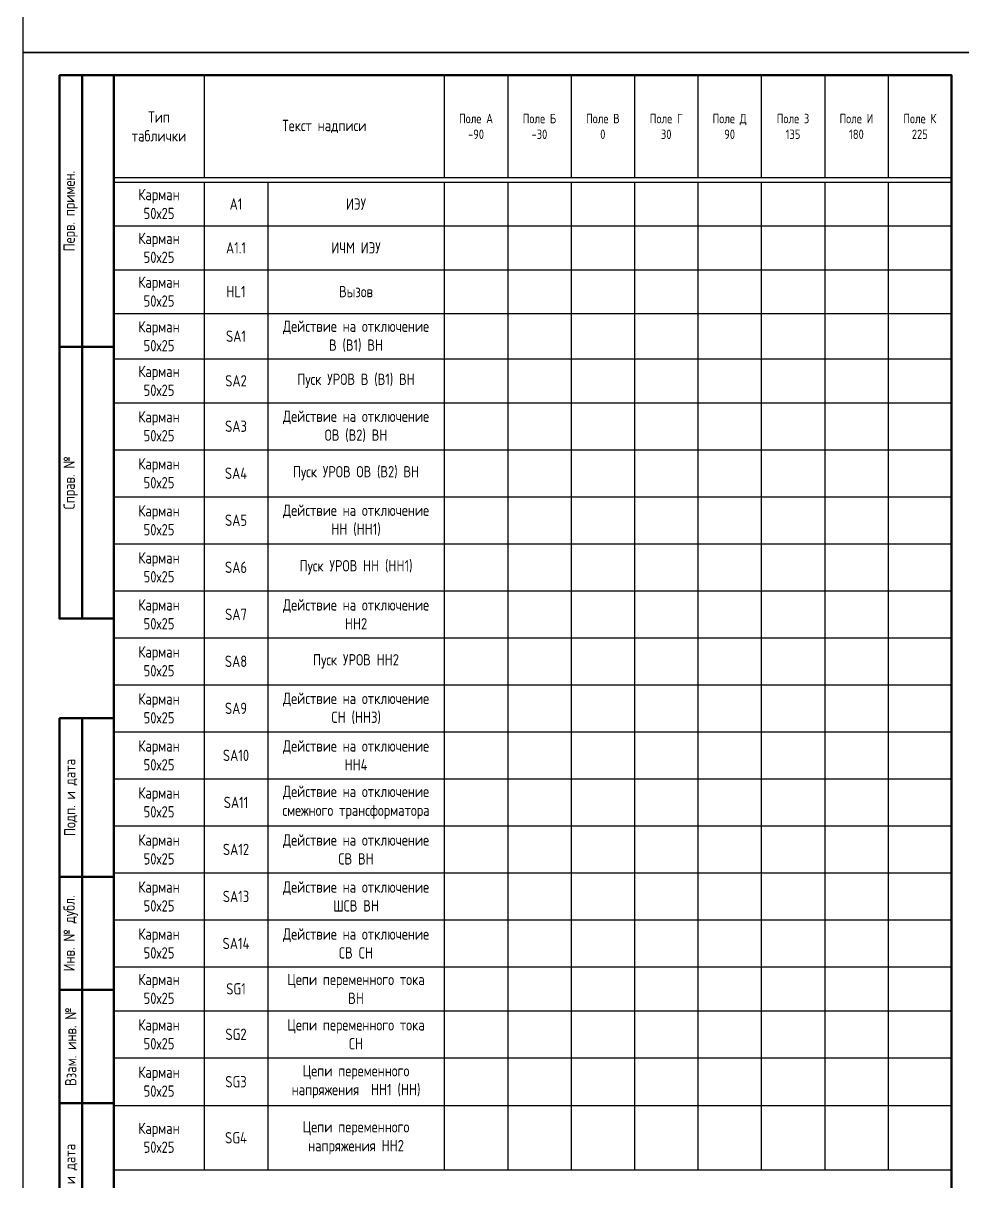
# Model space of a CAD drawing. Header units: millimetres. Extents: x -1036 to 3564, y -90 to 586.
# Drawn here: x -840 to -632.5, y 47.6 to 303.5 of the extents above; entities that cross this region are included whole.
import ezdxf

# ---------------------------------------------------------------- set-up
doc = ezdxf.new("R2010")
doc.units = ezdxf.units.MM
doc.styles.add('Gost_type_A', font='GOST_0.TTF')

# ---------------------------------------------------------------- blocks, each defined once
blk = doc.blocks.new('Штамп левый верхний')
at = {"lineweight": 50}
for points in [[(-12, 0), (-7, 0), (-7, -60), (-12, -60)], [(-7, 0), (0, 0), (0, -60), (-7, -60)], [(-12, -60), (-7, -60), (-7, -120), (-12, -120)], [(-7, -60), (0, -60), (0, -120), (-7, -120)]]:
    blk.add_lwpolyline(points, close=True, dxfattribs=at)
at = {"char_height": 2.5, "width": 60, "attachment_point": 5, "rotation": 90, "style": 'Gost_type_A'}
for s, insert in [('Перв. примен.', (-9.5, -30)), ('Справ. №', (-9.5, -90))]:
    blk.add_mtext(s, dxfattribs=dict(at, insert=insert))
blk = doc.blocks.new('Штамп левый нижний')
at = {"lineweight": 50}
for points in [[(-12, 145), (-7, 145), (-7, 110), (-12, 110)], [(-7, 145), (0, 145), (0, 110), (-7, 110)], [(-12, 110), (-7, 110), (-7, 85), (-12, 85)], [(-7, 110), (0, 110), (0, 85), (-7, 85)], [(-12, 85), (-7, 85), (-7, 60), (-12, 60)], [(-7, 85), (0, 85), (0, 60), (-7, 60)], [(-12, 60), (-7, 60), (-7, 25), (-12, 25)], [(-7, 60), (0, 60), (0, 25), (-7, 25)], [(-12, 25), (-7, 25), (-7, 0), (-12, 0)], [(-7, 25), (0, 25), (0, 0), (-7, 0)]]:
    blk.add_lwpolyline(points, close=True, dxfattribs=at)
at = {"char_height": 2.5, "attachment_point": 5, "rotation": 90, "style": 'Gost_type_A'}
for s, insert, width in [('Подп. и дата', (-9.5, 127.5), 35), ('Инв. № дубл.', (-9.5, 97.5), 25), ('Взам. инв. №', (-9.5, 72.5), 25), ('Подп. и дата', (-9.5, 42.5), 35), ('Инв. N подл.', (-9.5, 12.5), 25)]:
    blk.add_mtext(s, dxfattribs=dict(at, insert=insert, width=width))
blk = doc.blocks.new('Формат_А4')
blk.add_lwpolyline([(0, 297), (0, 0), (-210, 0), (-210, 297)], close=True)
at = {"lineweight": 50}
blk.add_lwpolyline([(-190, 292), (-5, 292), (-5, 5), (-190, 5)], close=True, dxfattribs=at)
blk = doc.blocks.new('*T24')
at = {"color": 0, "linetype": 'ByBlock', "lineweight": -2, "transparency": 16777216}
for p, q in [((0, 0), (185, 0)), ((0, 0), (0, -241.72)), ((20, 0), (20, -22.61)), ((73, 0), (73, -22.61)), ((87, 0), (87, -22.61)), ((101, 0), (101, -22.61)), ((115, 0), (115, -22.61)), ((129, 0), (129, -22.61)), ((143, 0), (143, -22.61)), ((157, 0), (157, -22.61)), ((171, 0), (171, -22.61)), ((185, 0), (185, -241.72)), ((210, 0), (395, 0)), ((210, 0), (210, -52.71)), ((230, 0), (230, -22.61)), ((283, 0), (283, -22.61)), ((297, 0), (297, -22.61)), ((311, 0), (311, -22.61)), ((325, 0), (325, -22.61)), ((339, 0), (339, -22.61)), ((353, 0), (353, -22.61)), ((367, 0), (367, -22.61)), ((381, 0), (381, -22.61)), ((395, 0), (395, -52.71)), ((0, -22.61), (185, -22.61)), ((210, -22.61), (395, -22.61)), ((0, -23.61), (185, -23.61)), ((20, -23.61), (20, -241.72)), ((34, -23.61), (34, -241.72)), ((73, -23.61), (73, -241.72)), ((87, -23.61), (87, -241.72)), ((101, -23.61), (101, -241.72)), ((115, -23.61), (115, -241.72)), ((129, -23.61), (129, -241.72)), ((143, -23.61), (143, -241.72)), ((157, -23.61), (157, -241.72)), ((171, -23.61), (171, -241.72)), ((210, -23.61), (395, -23.61)), ((230, -23.61), (230, -52.71)), ((244, -23.61), (244, -52.71)), ((283, -23.61), (283, -52.71)), ((297, -23.61), (297, -52.71)), ((311, -23.61), (311, -52.71)), ((325, -23.61), (325, -52.71)), ((339, -23.61), (339, -52.71)), ((353, -23.61), (353, -52.71)), ((367, -23.61), (367, -52.71)), ((381, -23.61), (381, -52.71)), ((0, -33.28), (185, -33.28)), ((210, -38.34), (395, -38.34)), ((0, -42.95), (185, -42.95)), ((0, -52.62), (185, -52.62)), ((210, -52.71), (395, -52.71)), ((0, -62.64), (185, -62.64)), ((0, -72.31), (185, -72.31)), ((0, -82.7), (185, -82.7)), ((0, -93.08), (185, -93.08)), ((0, -103.46), (185, -103.46)), ((0, -113.85), (185, -113.85)), ((0, -124.23), (185, -124.23)), ((0, -134.61), (185, -134.61)), ((0, -145), (185, -145)), ((0, -155.38), (185, -155.38)), ((0, -165.76), (185, -165.76)), ((0, -176.15), (185, -176.15)), ((0, -186.53), (185, -186.53)), ((0, -196.91), (185, -196.91)), ((0, -206.58), (185, -206.58)), ((0, -216.97), (185, -216.97)), ((0, -227.53), (185, -227.53)), ((0, -241.72), (185, -241.72))]:
    blk.add_line(p, q, dxfattribs=at)
at = {"color": 0, "transparency": 16777216, "char_height": 2.5, "attachment_point": 5, "style": 'Gost_type_A'}
for s, insert, width in [('Тип таблички', (10, -11.3), 17), ('Текст надписи', (46.5, -11.3), 50), ('{\\H0.83333x;\\C256;Поле А \\P-90}', (80, -11.3), 11), ('{\\H0.83333x;\\C256;Поле Б\\P-30}', (94, -11.3), 11), ('{\\H0.83333x;\\C256;Поле В\\P0}', (108, -11.3), 11), ('{\\H0.83333x;\\C256;Поле Г\\P30}', (122, -11.3), 11), ('{\\H0.83333x;\\C256;Поле Д\\P90}', (136, -11.3), 11), ('{\\H0.83333x;\\C256;Поле З\\P135}', (150, -11.3), 11), ('{\\H0.83333x;\\C256;Поле И\\P180}', (164, -11.3), 11), ('{\\H0.83333x;\\C256;Поле К\\P225}', (178, -11.3), 11), ('Тип таблички', (220, -11.3), 17), ('Текст надписи', (256.5, -11.3), 50), ('{\\H0.83333x;\\C256;Поле А \\P-90}', (290, -11.3), 11), ('{\\H0.83333x;\\C256;Поле Б\\P-30}', (304, -11.3), 11), ('{\\H0.83333x;\\C256;Поле В\\P0}', (318, -11.3), 11), ('{\\H0.83333x;\\C256;Поле Г\\P30}', (332, -11.3), 11), ('{\\H0.83333x;\\C256;Поле Д\\P90}', (346, -11.3), 11), ('{\\H0.83333x;\\C256;Поле З\\P135}', (360, -11.3), 11), ('{\\H0.83333x;\\C256;Поле И\\P180}', (374, -11.3), 11), ('{\\H0.83333x;\\C256;Поле К\\P225}', (388, -11.3), 11), ('Карман\\P50х25', (10, -28.44), 17), ('A1', (27, -28.44), 11), ('ИЭУ', (53.5, -28.44), 36), ('Карман\\P50х25', (220, -30.97), 17), ('{\\C256;Цепи переменного напряжения  СН (НН3) }', (263.5, -30.97), 36), ('SG5', (237, -30.97), 11), ('Карман\\P50х25', (10, -38.11), 17), ('A1.1', (27, -38.11), 11), ('ИЧМ ИЭУ', (53.5, -38.11), 36), ('Карман\\P50х25', (220, -45.52), 17), ('{\\C256;Цепи переменного напряжения НН4}', (263.5, -45.52), 36), ('Карман\\P50х25', (10, -47.78), 17), ('SG6', (237, -45.52), 11), ('HL1', (27, -47.78), 11), ('Вызов', (53.5, -47.78), 36), ('Карман\\P50х25', (10, -57.63), 17), ('Действие на отключение\\PВ (В1) ВН', (53.5, -57.63), 36), ('SA1', (27, -57.63), 11), ('Карман\\P50х25', (10, -67.48), 17), ('SA2', (27, -67.48), 11), ('Пуск УРОВ В (В1) ВН', (53.5, -67.48), 36), ('Карман\\P50х25', (10, -77.51), 17), ('Действие на отключение\\PОВ (В2) ВН', (53.5, -77.51), 36), ('SA3', (27, -77.51), 11), ('Карман\\P50х25', (10, -87.89), 17), ('SA4', (27, -87.89), 11), ('Пуск УРОВ ОВ (В2) ВН', (53.5, -87.89), 36), ('Карман\\P50х25', (10, -98.27), 17), ('SA5', (27, -98.27), 11), ('Действие на отключение\\PНН (НН1)', (53.5, -98.27), 36), ('Карман\\P50х25', (10, -108.66), 17), ('SA6', (27, -108.66), 11), ('Пуск УРОВ НН (НН1)', (53.5, -108.66), 36), ('Карман\\P50х25', (10, -119.04), 17), ('Действие на отключение\\PНН2', (53.5, -119.04), 36), ('SA7', (27, -119.04), 11), ('Карман\\P50х25', (10, -129.42), 17), ('Пуск УРОВ НН2', (53.5, -129.42), 36), ('SA8', (27, -129.42), 11), ('Карман\\P50х25', (10, -139.81), 17), ('Действие на отключение\\PCН (НН3)', (53.5, -139.81), 36), ('SA9', (27, -139.81), 11), ('Карман\\P50х25', (10, -150.19), 17), ('Действие на отключение\\PНН4', (53.5, -150.19), 36), ('SA10', (27, -150.19), 11), ('Карман\\P50х25', (10, -160.57), 17), ('Действие на отключение\\Pсмежного трансформатора', (53.5, -160.57), 36), ('SA11', (27, -160.57), 11), ('Карман\\P50х25', (10, -170.96), 17), ('Действие на отключение\\PСВ ВН', (53.5, -170.96), 36), ('SA12', (27, -170.96), 11), ('Карман\\P50х25', (10, -181.34), 17), ('Действие на отключение\\PШСВ ВН', (53.5, -181.34), 36), ('SA13', (27, -181.34), 11), ('Карман\\P50х25', (10, -191.72), 17), ('Действие на отключение\\PСВ CН', (53.5, -191.72), 36), ('SA14', (27, -191.72), 11), ('Карман\\P50х25', (10, -201.75), 17), ('Цепи переменного тока \\PВН', (53.5, -201.75), 36), ('SG1', (27, -201.75), 11), ('Карман\\P50х25', (10, -211.78), 17), ('Цепи переменного тока \\PСН', (53.5, -211.78), 36), ('SG2', (27, -211.78), 11), ('Карман\\P50х25', (10, -222.25), 17), ('{\\C256;Цепи переменного напряжения  НН1 (НН)}', (53.5, -222.25), 36), ('SG3', (27, -222.25), 11), ('Карман\\P50х25', (10, -234.63), 17), ('{\\C256;Цепи переменного напряжения НН2}', (53.5, -234.63), 36), ('SG4', (27, -234.63), 11)]:
    blk.add_mtext(s, dxfattribs=dict(at, insert=insert, width=width))

msp = doc.modelspace()

# ---------------------------------------------------------------- linework, layer by layer
msp.add_lwpolyline([(-840, 513), (-31.75, 513), (-31.75, 297), (-840, 297)], close=True)

# ---------------------------------------------------------------- block references
at = {"color": 1}
for name, p in [('Формат_А4', (-630, 0)), ('Штамп левый верхний', (-820, 292)), ('Штамп левый нижний', (-820, 5))]:
    msp.add_blockref(name, p, dxfattribs=at)
msp.add_blockref('*T24', (-820, 292))

doc.saveas('drawing.dxf')
